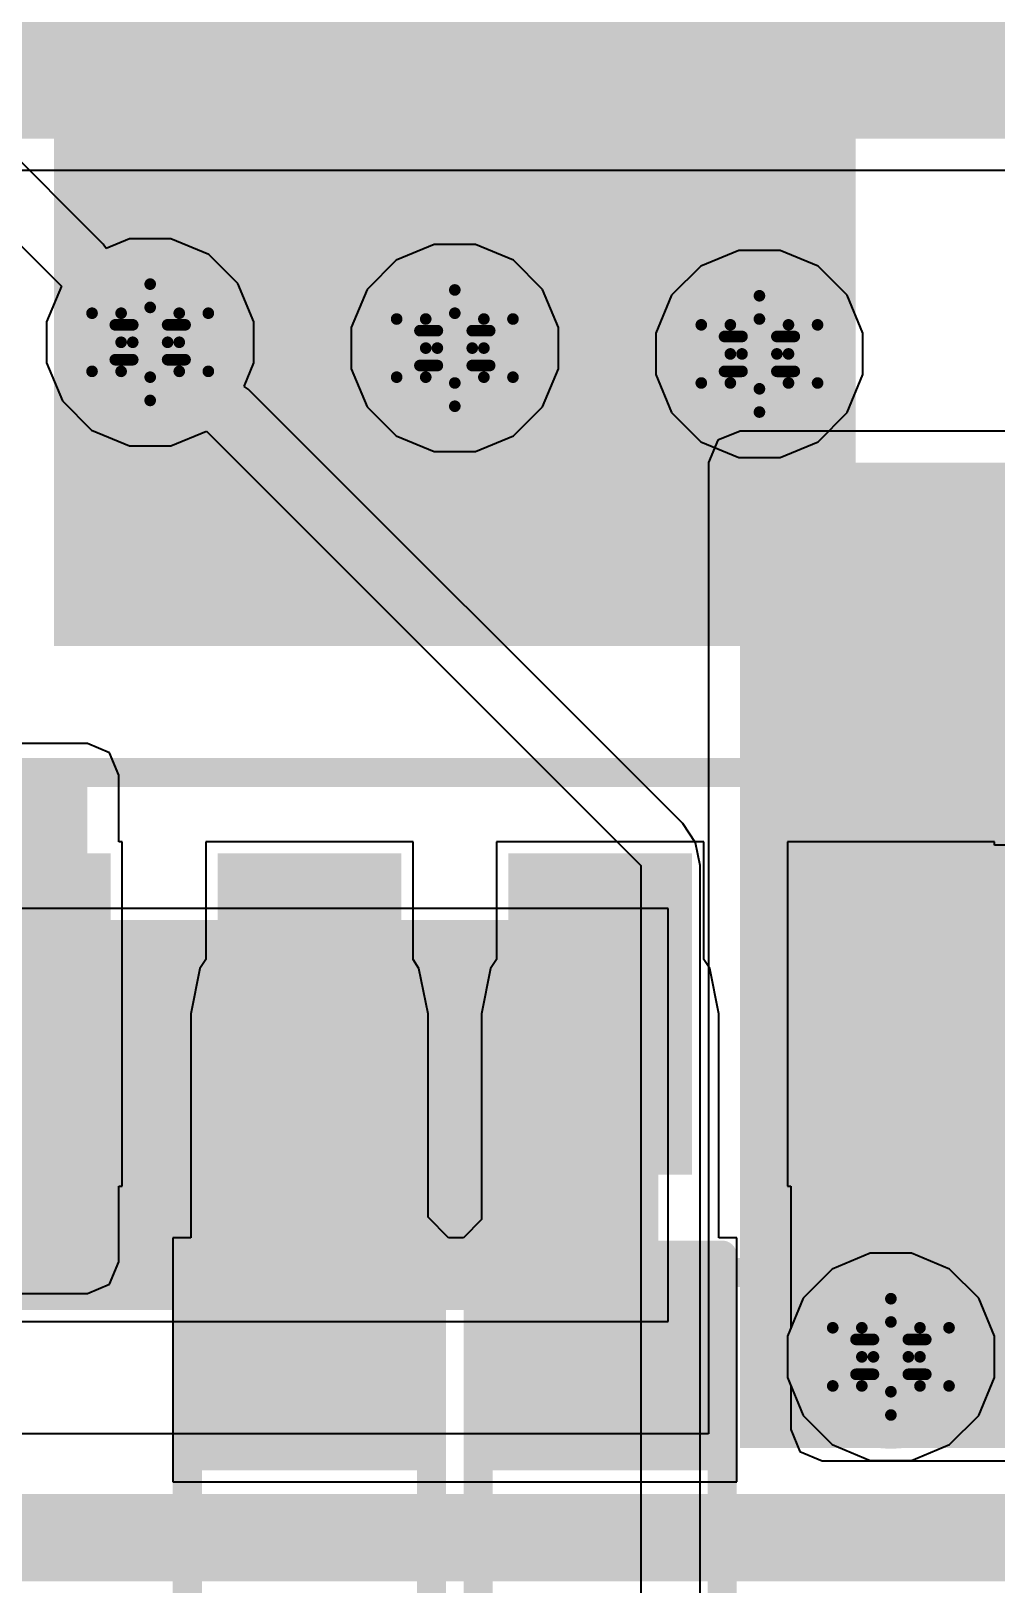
# Model space of a CAD drawing. Header units: inches. Extents: x -2.7 to 10.9, y -2.9 to 7.4.
# Drawn here: x 2.0711 to 2.2371, y 0.9945 to 1.2615 of the extents above; entities that cross this region are included whole.
import ezdxf

# ---------------------------------------------------------------- set-up
doc = ezdxf.new("R2010")
doc.units = ezdxf.units.IN
doc.header["$MEASUREMENT"] = 0
for name, color, linetype in [('Board Outline', 216, 'Continuous'), ('Bottom Layer', 5, 'Continuous'), ('Bottom Overlay', 54, 'Continuous'), ('Bottom Paste', 16, 'Continuous'), ('Bottom Solder', 6, 'Continuous'), ('Drill Drawing', 1, 'Continuous'), ('Layer 2', 16, 'Continuous'), ('Layer 3', 76, 'Continuous'), ('Top Layer', 1, 'Continuous'), ('Top Overlay', 2, 'Continuous'), ('Top Paste', 8, 'Continuous'), ('Top Solder', 216, 'Continuous'), ('Via Holes', 16, 'Continuous')]:
    doc.layers.add(name, color=color, linetype=linetype)
doc.styles.add('Arial', font='', dxfattribs={"height": 0.2})
doc.styles.get('Arial').set_extended_font_data('Arial')

# ---------------------------------------------------------------- blocks, each defined once
blk = doc.blocks.new('ESOP_8_B_137')
at = {"layer": 'Bottom Layer'}
for points in [[(0.09089, 0.08681), (0.13813, 0.08681), (0.13813, 0.06319), (0.09089, 0.06319)], [(-0.04724, 0.06496), (0.04724, 0.06496), (0.04724, -0.06496), (-0.04724, -0.06496)], [(0.09089, 0.03681), (0.13813, 0.03681), (0.13813, 0.01319), (0.09089, 0.01319)], [(0.09089, -0.01319), (0.13813, -0.01319), (0.13813, -0.03681), (0.09089, -0.03681)], [(0.09089, -0.06319), (0.13813, -0.06319), (0.13813, -0.08681), (0.09089, -0.08681)]]:
    blk.add_hatch(color=5, dxfattribs=at).paths.add_polyline_path(points)
at = {"layer": 'Bottom Paste'}
for points in [[(0.09089, 0.08681), (0.13813, 0.08681), (0.13813, 0.06319), (0.09089, 0.06319)], [(-0.04724, 0.06496), (0.04724, 0.06496), (0.04724, -0.06496), (-0.04724, -0.06496)], [(0.09089, 0.03681), (0.13813, 0.03681), (0.13813, 0.01319), (0.09089, 0.01319)], [(0.09089, -0.01319), (0.13813, -0.01319), (0.13813, -0.03681), (0.09089, -0.03681)], [(0.09089, -0.06319), (0.13813, -0.06319), (0.13813, -0.08681), (0.09089, -0.08681)]]:
    blk.add_hatch(color=16, dxfattribs=at).paths.add_polyline_path(points)
at = {"layer": 'Bottom Solder'}
for points in [[(0.08689, 0.09081), (0.14213, 0.09081), (0.14213, 0.05919), (0.08689, 0.05919)], [(-0.05124, 0.06896), (0.05124, 0.06896), (0.05124, -0.06896), (-0.05124, -0.06896)], [(0.08689, 0.04081), (0.14213, 0.04081), (0.14213, 0.00919), (0.08689, 0.00919)], [(0.08689, -0.00919), (0.14213, -0.00919), (0.14213, -0.04081), (0.08689, -0.04081)], [(0.08689, -0.05919), (0.14213, -0.05919), (0.14213, -0.09081), (0.08689, -0.09081)]]:
    blk.add_hatch(color=6, dxfattribs=at).paths.add_polyline_path(points)
at = {"layer": 'Bottom Overlay'}
blk.add_lwpolyline([(0.073, -0.099, 0.005, 0.005, 0), (0.073, 0.099, 0.005, 0.005, 0)], format="xyseb", dxfattribs=at)
blk = doc.blocks.new('R___0603_B_208')
at = {"layer": 'Bottom Layer'}
for points in [[(-0.045, -0.0175), (-0.045, 0.0175), (-0.015, 0.0175), (-0.015, -0.0175)], [(0.015, -0.0175), (0.015, 0.0175), (0.045, 0.0175), (0.045, -0.0175)]]:
    blk.add_hatch(color=5, dxfattribs=at).paths.add_polyline_path(points)
at = {"layer": 'Bottom Paste'}
for points in [[(-0.045, -0.0175), (-0.045, 0.0175), (-0.015, 0.0175), (-0.015, -0.0175)], [(0.015, -0.0175), (0.015, 0.0175), (0.045, 0.0175), (0.045, -0.0175)]]:
    blk.add_hatch(color=16, dxfattribs=at).paths.add_polyline_path(points)
at = {"layer": 'Bottom Solder'}
for points in [[(-0.049, -0.0215), (-0.049, 0.0215), (-0.011, 0.0215), (-0.011, -0.0215)], [(0.011, -0.0215), (0.011, 0.0215), (0.049, 0.0215), (0.049, -0.0215)]]:
    blk.add_hatch(color=6, dxfattribs=at).paths.add_polyline_path(points)
at = {"layer": 'Bottom Overlay'}
for points in [[(-0.048, 0.021, 0.005, 0.005, 0), (-0.048, -0.021, 0.005, 0.005, 0)], [(-0.048, 0.021, 0.005, 0.005, 0), (0.048, 0.021, 0.005, 0.005, 0)], [(0.048, 0.021, 0.005, 0.005, 0), (0.048, -0.021, 0.005, 0.005, 0)], [(-0.048, -0.021, 0.005, 0.005, 0), (0.048, -0.021, 0.005, 0.005, 0)]]:
    blk.add_lwpolyline(points, format="xyseb", dxfattribs=at)
for points in [[(-0.04925, 0.021, 0.0025, 0.0025, 1), (-0.04675, 0.021, 0.0025, 0.0025, 1)], [(-0.04925, 0.021, 0.0025, 0.0025, 1), (-0.04675, 0.021, 0.0025, 0.0025, 1)], [(0.04675, 0.021, 0.0025, 0.0025, 1), (0.04925, 0.021, 0.0025, 0.0025, 1)], [(0.04675, 0.021, 0.0025, 0.0025, 1), (0.04925, 0.021, 0.0025, 0.0025, 1)], [(-0.04925, -0.021, 0.0025, 0.0025, 1), (-0.04675, -0.021, 0.0025, 0.0025, 1)], [(-0.04925, -0.021, 0.0025, 0.0025, 1), (-0.04675, -0.021, 0.0025, 0.0025, 1)], [(0.04675, -0.021, 0.0025, 0.0025, 1), (0.04925, -0.021, 0.0025, 0.0025, 1)], [(0.04675, -0.021, 0.0025, 0.0025, 1), (0.04925, -0.021, 0.0025, 0.0025, 1)]]:
    blk.add_lwpolyline(points, format="xyseb", close=True, dxfattribs=at)
blk = doc.blocks.new('R___0603_B_209')
at = {"layer": 'Bottom Layer'}
for points in [[(-0.045, -0.0175), (-0.045, 0.0175), (-0.015, 0.0175), (-0.015, -0.0175)], [(0.015, -0.0175), (0.015, 0.0175), (0.045, 0.0175), (0.045, -0.0175)]]:
    blk.add_hatch(color=5, dxfattribs=at).paths.add_polyline_path(points)
at = {"layer": 'Bottom Paste'}
for points in [[(-0.045, -0.0175), (-0.045, 0.0175), (-0.015, 0.0175), (-0.015, -0.0175)], [(0.015, -0.0175), (0.015, 0.0175), (0.045, 0.0175), (0.045, -0.0175)]]:
    blk.add_hatch(color=16, dxfattribs=at).paths.add_polyline_path(points)
at = {"layer": 'Bottom Solder'}
for points in [[(-0.049, -0.0215), (-0.049, 0.0215), (-0.011, 0.0215), (-0.011, -0.0215)], [(0.011, -0.0215), (0.011, 0.0215), (0.049, 0.0215), (0.049, -0.0215)]]:
    blk.add_hatch(color=6, dxfattribs=at).paths.add_polyline_path(points)
at = {"layer": 'Bottom Overlay'}
for points in [[(-0.048, 0.021, 0.005, 0.005, 0), (-0.048, -0.021, 0.005, 0.005, 0)], [(-0.048, 0.021, 0.005, 0.005, 0), (0.048, 0.021, 0.005, 0.005, 0)], [(0.048, 0.021, 0.005, 0.005, 0), (0.048, -0.021, 0.005, 0.005, 0)], [(-0.048, -0.021, 0.005, 0.005, 0), (0.048, -0.021, 0.005, 0.005, 0)]]:
    blk.add_lwpolyline(points, format="xyseb", dxfattribs=at)
for points in [[(-0.04925, 0.021, 0.0025, 0.0025, 1), (-0.04675, 0.021, 0.0025, 0.0025, 1)], [(-0.04925, 0.021, 0.0025, 0.0025, 1), (-0.04675, 0.021, 0.0025, 0.0025, 1)], [(0.04675, 0.021, 0.0025, 0.0025, 1), (0.04925, 0.021, 0.0025, 0.0025, 1)], [(0.04675, 0.021, 0.0025, 0.0025, 1), (0.04925, 0.021, 0.0025, 0.0025, 1)], [(-0.04925, -0.021, 0.0025, 0.0025, 1), (-0.04675, -0.021, 0.0025, 0.0025, 1)], [(-0.04925, -0.021, 0.0025, 0.0025, 1), (-0.04675, -0.021, 0.0025, 0.0025, 1)], [(0.04675, -0.021, 0.0025, 0.0025, 1), (0.04925, -0.021, 0.0025, 0.0025, 1)], [(0.04675, -0.021, 0.0025, 0.0025, 1), (0.04925, -0.021, 0.0025, 0.0025, 1)]]:
    blk.add_lwpolyline(points, format="xyseb", close=True, dxfattribs=at)
blk = doc.blocks.new('WAFER_PH2_0_2PWB_248')
at = {"layer": 'Top Layer'}
blk.add_hatch(color=1, dxfattribs=at).paths.add_polyline_path([(0.16142, -0.1811), (0.10236, -0.1811), (0.10236, -0.04331), (0.16142, -0.04331)])
at = {"layer": 'Top Paste'}
blk.add_hatch(color=8, dxfattribs=at).paths.add_polyline_path([(0.16142, -0.1811), (0.10236, -0.1811), (0.10236, -0.04331), (0.16142, -0.04331)])
at = {"layer": 'Top Solder'}
blk.add_hatch(color=216, dxfattribs=at).paths.add_polyline_path([(0.16542, -0.1851), (0.09836, -0.1851), (0.09836, -0.03931), (0.16542, -0.03931)])
at = {"layer": 'Top Overlay'}
blk.add_lwpolyline([(0.159, -0.034, 0.005, 0.005, 0), (0.159, 0.115, 0.005, 0.005, 0)], format="xyseb", dxfattribs=at)
blk.add_lwpolyline([(0.15775, -0.034, 0.0025, 0.0025, 1), (0.16025, -0.034, 0.0025, 0.0025, 1)], format="xyseb", close=True, dxfattribs=at)
at = {"layer": 'Top Overlay', "style": 'Arial'}
blk.add_text('PCB Edge', height=0.047244, rotation=-180, dxfattribs=at).set_placement((0.09269, -0.15221))

msp = doc.modelspace()

# ---------------------------------------------------------------- hatches: boundary and pattern name
at = {"layer": 'Bottom Layer'}
h = msp.add_hatch(color=5, dxfattribs=at)
edge = h.paths.add_edge_path()
edge.add_arc((2.09161, 1.208), 0.01181, 0, 360)
h = msp.add_hatch(color=5, dxfattribs=at)
edge = h.paths.add_edge_path()
edge.add_arc((2.144, 1.207), 0.01181, 0, 360)
h = msp.add_hatch(color=5, dxfattribs=at)
edge = h.paths.add_edge_path()
edge.add_arc((2.19639, 1.206), 0.01181, 0, 360)
for points in [[(1.935, 1.04983), (2.08081, 1.04983), (2.08081, 1.13357), (1.935, 1.13357)], [(2.20719, 1.02104), (2.491, 1.02104), (2.491, 1.11611), (2.20719, 1.11611)], [(2.20719, 1.06887), (2.491, 1.06887), (2.491, 1.11611), (2.20719, 1.11611)]]:
    msp.add_hatch(color=5, dxfattribs=at).paths.add_polyline_path(points)
h = msp.add_hatch(color=5, dxfattribs=at)
edge = h.paths.add_edge_path()
edge.add_arc((2.219, 1.03351), 0.01181, 0, 360)
at = {"layer": 'Bottom Solder'}
h = msp.add_hatch(color=6, dxfattribs=at)
edge = h.paths.add_edge_path()
edge.add_arc((2.09161, 1.208), 0.01581, 0, 360)
h = msp.add_hatch(color=6, dxfattribs=at)
edge = h.paths.add_edge_path()
edge.add_arc((2.144, 1.207), 0.01581, 0, 360)
h = msp.add_hatch(color=6, dxfattribs=at)
edge = h.paths.add_edge_path()
edge.add_arc((2.19639, 1.206), 0.01581, 0, 360)
h = msp.add_hatch(color=6, dxfattribs=at)
edge = h.paths.add_edge_path()
edge.add_arc((2.219, 1.03351), 0.01581, 0, 360)
at = {"layer": 'Layer 2'}
h = msp.add_hatch(color=16, dxfattribs=at)
edge = h.paths.add_edge_path()
edge.add_arc((2.09161, 1.208), 0.01181, 0, 360)
h = msp.add_hatch(color=16, dxfattribs=at)
edge = h.paths.add_edge_path()
edge.add_arc((2.144, 1.207), 0.01181, 0, 360)
h = msp.add_hatch(color=16, dxfattribs=at)
edge = h.paths.add_edge_path()
edge.add_arc((2.19639, 1.206), 0.01181, 0, 360)
h = msp.add_hatch(color=16, dxfattribs=at)
edge = h.paths.add_edge_path()
edge.add_arc((2.219, 1.03351), 0.01181, 0, 360)
at = {"layer": 'Layer 3'}
h = msp.add_hatch(color=76, dxfattribs=at)
edge = h.paths.add_edge_path()
edge.add_arc((2.09161, 1.208), 0.01181, 0, 360)
h = msp.add_hatch(color=76, dxfattribs=at)
edge = h.paths.add_edge_path()
edge.add_arc((2.144, 1.207), 0.01181, 0, 360)
h = msp.add_hatch(color=76, dxfattribs=at)
edge = h.paths.add_edge_path()
edge.add_arc((2.19639, 1.206), 0.01181, 0, 360)
h = msp.add_hatch(color=76, dxfattribs=at)
edge = h.paths.add_edge_path()
edge.add_arc((2.219, 1.03351), 0.01181, 0, 360)
at = {"layer": 'Top Layer'}
for points in [[(2.197, 1.243), (2.243, 1.243), (2.243, 1.4), (2.197, 1.4)], [(1.97, 1.243), (2.243, 1.243), (2.243, 1.29559), (1.97, 1.29559)], [(2.19306, 1.01782), (2.26131, 1.01782), (2.26131, 1.18731), (2.19306, 1.18731)], [(2.19306, 1.126), (2.491, 1.126), (2.491, 1.18731), (2.19306, 1.18731)]]:
    msp.add_hatch(color=1, dxfattribs=at).paths.add_polyline_path(points)
h = msp.add_hatch(color=1, dxfattribs=at)
edge = h.paths.add_edge_path()
edge.add_arc((2.09161, 1.208), 0.01181, 0, 360)
h = msp.add_hatch(color=1, dxfattribs=at)
edge = h.paths.add_edge_path()
edge.add_arc((2.144, 1.207), 0.01181, 0, 360)
h = msp.add_hatch(color=1, dxfattribs=at)
edge = h.paths.add_edge_path()
edge.add_arc((2.19639, 1.206), 0.01181, 0, 360)
h = msp.add_hatch(color=1, dxfattribs=at)
edge = h.paths.add_edge_path()
edge.add_arc((2.219, 1.03351), 0.01181, 0, 360)
at = {"layer": 'Top Solder'}
h = msp.add_hatch(color=216, dxfattribs=at)
edge = h.paths.add_edge_path()
edge.add_arc((2.09161, 1.208), 0.01581, 0, 360)
h = msp.add_hatch(color=216, dxfattribs=at)
edge = h.paths.add_edge_path()
edge.add_arc((2.144, 1.207), 0.01581, 0, 360)
h = msp.add_hatch(color=216, dxfattribs=at)
edge = h.paths.add_edge_path()
edge.add_arc((2.19639, 1.206), 0.01581, 0, 360)
h = msp.add_hatch(color=216, dxfattribs=at)
edge = h.paths.add_edge_path()
edge.add_arc((2.219, 1.03351), 0.01581, 0, 360)
at = {"layer": 'Via Holes'}
h = msp.add_hatch(color=7, dxfattribs=at)
edge = h.paths.add_edge_path()
edge.add_arc((2.09161, 1.208), 0.00591, 0, 360)
h = msp.add_hatch(color=7, dxfattribs=at)
edge = h.paths.add_edge_path()
edge.add_arc((2.144, 1.207), 0.00591, 0, 360)
h = msp.add_hatch(color=7, dxfattribs=at)
edge = h.paths.add_edge_path()
edge.add_arc((2.19639, 1.206), 0.00591, 0, 360)
h = msp.add_hatch(color=7, dxfattribs=at)
edge = h.paths.add_edge_path()
edge.add_arc((2.219, 1.03351), 0.00591, 0, 360)

# ---------------------------------------------------------------- linework, layer by layer
at = {"layer": 'Board Outline'}
msp.add_lwpolyline([(-2.49969, 1.37795, 0.005, 0.005, -0.740599), (2.8433, 0.25075, 0.005, 0.005, 0)], format="xyseb", dxfattribs=at)
at = {"layer": 'Bottom Layer'}
for p, q in [((2.08081, 1.13898), (1.97291, 1.13898)), ((2.08464, 1.1374), (2.08081, 1.13898)), ((2.08622, 1.13357), (2.08464, 1.1374)), ((2.08622, 1.12211), (2.08622, 1.13357)), ((2.08681, 1.12211), (2.08622, 1.12211)), ((2.08681, 1.06287), (2.08681, 1.12211)), ((2.13681, 1.12211), (2.10119, 1.12211)), ((2.10119, 1.12211), (2.10119, 1.10184)), ((2.13681, 1.10184), (2.13681, 1.12211)), ((2.18681, 1.12211), (2.15119, 1.12211)), ((2.15119, 1.12211), (2.15119, 1.10184)), ((2.18681, 1.10184), (2.18681, 1.12211)), ((2.23681, 1.12211), (2.20119, 1.12211)), ((2.20119, 1.12211), (2.20119, 1.06287)), ((2.23681, 1.12153), (2.23681, 1.12211)), ((2.491, 1.12153), (2.23681, 1.12153)), ((2.10119, 1.10184), (2.10016, 1.1003)), ((2.13784, 1.1003), (2.13681, 1.10184)), ((2.15119, 1.10184), (2.15016, 1.1003)), ((2.18784, 1.1003), (2.18681, 1.10184)), ((2.10016, 1.1003), (2.09861, 1.09249)), ((2.13939, 1.09249), (2.13784, 1.1003)), ((2.15016, 1.1003), (2.14861, 1.09249)), ((2.18939, 1.09249), (2.18784, 1.1003)), ((2.09861, 1.09249), (2.09861, 1.054)), ((2.13939, 1.05754), (2.13939, 1.09249)), ((2.14861, 1.09249), (2.14861, 1.05711)), ((2.18939, 1.054), (2.18939, 1.09249)), ((2.08622, 1.04983), (2.08622, 1.06287)), ((2.08622, 1.06287), (2.08681, 1.06287)), ((2.20119, 1.06287), (2.20178, 1.06287)), ((2.20178, 1.06287), (2.20178, 1.03847)), ((2.14293, 1.054), (2.13939, 1.05754)), ((2.14861, 1.05711), (2.1455, 1.054)), ((2.09861, 1.054), (2.0955, 1.054)), ((2.0955, 1.054), (2.0955, 1.012)), ((2.1455, 1.054), (2.14293, 1.054)), ((2.1925, 1.054), (2.18939, 1.054)), ((2.1925, 1.012), (2.1925, 1.054)), ((2.08464, 1.046), (2.08622, 1.04983)), ((1.935, 1.04442), (2.08081, 1.04442)), ((2.08081, 1.04442), (2.08464, 1.046)), ((2.20178, 1.03847), (2.20119, 1.03705)), ((2.20119, 1.03705), (2.20119, 1.02997)), ((2.20119, 1.02997), (2.20178, 1.02855)), ((2.20178, 1.02855), (2.20178, 1.02104)), ((2.20178, 1.02104), (2.20336, 1.01721)), ((2.20336, 1.01721), (2.20719, 1.01563)), ((2.20719, 1.01563), (2.40659, 1.01563)), ((2.0955, 1.012), (2.1405, 1.012)), ((2.1405, 1.012), (2.1455, 1.012)), ((2.1455, 1.012), (2.1475, 1.012)), ((2.1475, 1.012), (2.1925, 1.012))]:
    msp.add_line(p, q, dxfattribs=at)
for points in [[(2.119, 1.033, 0.02, 0.02, 0), (2.119, 1.09249, 0.02, 0.02, 0)], [(2.169, 1.033, 0.02, 0.02, 0), (2.169, 1.09249, 0.02, 0.02, 0)]]:
    msp.add_lwpolyline(points, format="xyseb", dxfattribs=at)
for points in [[(2.114, 1.09249, 0.01, 0.01, 1), (2.124, 1.09249, 0.01, 0.01, 1)], [(2.164, 1.09249, 0.01, 0.01, 1), (2.174, 1.09249, 0.01, 0.01, 1)], [(2.114, 1.033, 0.01, 0.01, 1), (2.124, 1.033, 0.01, 0.01, 1)], [(2.164, 1.033, 0.01, 0.01, 1), (2.174, 1.033, 0.01, 0.01, 1)]]:
    msp.add_lwpolyline(points, format="xyseb", close=True, dxfattribs=at)
at = {"layer": 'Drill Drawing'}
for points in [[(2.08661, 1.213, 0.002, 0.002, 0), (2.09161, 1.218, 0.002, 0.002, 0)], [(2.09161, 1.218, 0.002, 0.002, 0), (2.09661, 1.213, 0.002, 0.002, 0)], [(2.139, 1.212, 0.002, 0.002, 0), (2.144, 1.217, 0.002, 0.002, 0)], [(2.144, 1.217, 0.002, 0.002, 0), (2.149, 1.212, 0.002, 0.002, 0)], [(2.19139, 1.211, 0.002, 0.002, 0), (2.19639, 1.216, 0.002, 0.002, 0)], [(2.19639, 1.216, 0.002, 0.002, 0), (2.20139, 1.211, 0.002, 0.002, 0)], [(2.08161, 1.213, 0.002, 0.002, 0), (2.08661, 1.208, 0.002, 0.002, 0)], [(2.08161, 1.213, 0.002, 0.002, 0), (2.08661, 1.213, 0.002, 0.002, 0)], [(2.08861, 1.211, 0.002, 0.002, 0), (2.09161, 1.214, 0.002, 0.002, 0)], [(2.09161, 1.214, 0.002, 0.002, 0), (2.09461, 1.211, 0.002, 0.002, 0)], [(2.09661, 1.213, 0.002, 0.002, 0), (2.10161, 1.213, 0.002, 0.002, 0)], [(2.09661, 1.208, 0.002, 0.002, 0), (2.10161, 1.213, 0.002, 0.002, 0)], [(2.134, 1.212, 0.002, 0.002, 0), (2.139, 1.207, 0.002, 0.002, 0)], [(2.134, 1.212, 0.002, 0.002, 0), (2.139, 1.212, 0.002, 0.002, 0)], [(2.141, 1.21, 0.002, 0.002, 0), (2.144, 1.213, 0.002, 0.002, 0)], [(2.144, 1.213, 0.002, 0.002, 0), (2.147, 1.21, 0.002, 0.002, 0)], [(2.149, 1.212, 0.002, 0.002, 0), (2.154, 1.212, 0.002, 0.002, 0)], [(2.149, 1.207, 0.002, 0.002, 0), (2.154, 1.212, 0.002, 0.002, 0)], [(2.19339, 1.209, 0.002, 0.002, 0), (2.19639, 1.212, 0.002, 0.002, 0)], [(2.19639, 1.212, 0.002, 0.002, 0), (2.19939, 1.209, 0.002, 0.002, 0)], [(2.08561, 1.211, 0.002, 0.002, 0), (2.08861, 1.208, 0.002, 0.002, 0)], [(2.08561, 1.211, 0.002, 0.002, 0), (2.08861, 1.211, 0.002, 0.002, 0)], [(2.09461, 1.211, 0.002, 0.002, 0), (2.09761, 1.211, 0.002, 0.002, 0)], [(2.09461, 1.208, 0.002, 0.002, 0), (2.09761, 1.211, 0.002, 0.002, 0)], [(2.138, 1.21, 0.002, 0.002, 0), (2.141, 1.207, 0.002, 0.002, 0)], [(2.138, 1.21, 0.002, 0.002, 0), (2.141, 1.21, 0.002, 0.002, 0)], [(2.147, 1.21, 0.002, 0.002, 0), (2.15, 1.21, 0.002, 0.002, 0)], [(2.147, 1.207, 0.002, 0.002, 0), (2.15, 1.21, 0.002, 0.002, 0)], [(2.18639, 1.211, 0.002, 0.002, 0), (2.19139, 1.206, 0.002, 0.002, 0)], [(2.18639, 1.211, 0.002, 0.002, 0), (2.19139, 1.211, 0.002, 0.002, 0)], [(2.19039, 1.209, 0.002, 0.002, 0), (2.19339, 1.206, 0.002, 0.002, 0)], [(2.19039, 1.209, 0.002, 0.002, 0), (2.19339, 1.209, 0.002, 0.002, 0)], [(2.19939, 1.209, 0.002, 0.002, 0), (2.20239, 1.209, 0.002, 0.002, 0)], [(2.19939, 1.206, 0.002, 0.002, 0), (2.20239, 1.209, 0.002, 0.002, 0)], [(2.20139, 1.211, 0.002, 0.002, 0), (2.20639, 1.211, 0.002, 0.002, 0)], [(2.20139, 1.206, 0.002, 0.002, 0), (2.20639, 1.211, 0.002, 0.002, 0)], [(2.08161, 1.203, 0.002, 0.002, 0), (2.08661, 1.208, 0.002, 0.002, 0)], [(2.08561, 1.205, 0.002, 0.002, 0), (2.08861, 1.208, 0.002, 0.002, 0)], [(2.09461, 1.208, 0.002, 0.002, 0), (2.09761, 1.205, 0.002, 0.002, 0)], [(2.09661, 1.208, 0.002, 0.002, 0), (2.10161, 1.203, 0.002, 0.002, 0)], [(2.134, 1.202, 0.002, 0.002, 0), (2.139, 1.207, 0.002, 0.002, 0)], [(2.138, 1.204, 0.002, 0.002, 0), (2.141, 1.207, 0.002, 0.002, 0)], [(2.147, 1.207, 0.002, 0.002, 0), (2.15, 1.204, 0.002, 0.002, 0)], [(2.149, 1.207, 0.002, 0.002, 0), (2.154, 1.202, 0.002, 0.002, 0)], [(2.08561, 1.205, 0.002, 0.002, 0), (2.08861, 1.205, 0.002, 0.002, 0)], [(2.08861, 1.205, 0.002, 0.002, 0), (2.09161, 1.202, 0.002, 0.002, 0)], [(2.09161, 1.202, 0.002, 0.002, 0), (2.09461, 1.205, 0.002, 0.002, 0)], [(2.09461, 1.205, 0.002, 0.002, 0), (2.09761, 1.205, 0.002, 0.002, 0)], [(2.138, 1.204, 0.002, 0.002, 0), (2.141, 1.204, 0.002, 0.002, 0)], [(2.141, 1.204, 0.002, 0.002, 0), (2.144, 1.201, 0.002, 0.002, 0)], [(2.144, 1.201, 0.002, 0.002, 0), (2.147, 1.204, 0.002, 0.002, 0)], [(2.147, 1.204, 0.002, 0.002, 0), (2.15, 1.204, 0.002, 0.002, 0)], [(2.18639, 1.201, 0.002, 0.002, 0), (2.19139, 1.206, 0.002, 0.002, 0)], [(2.19039, 1.203, 0.002, 0.002, 0), (2.19339, 1.206, 0.002, 0.002, 0)], [(2.19939, 1.206, 0.002, 0.002, 0), (2.20239, 1.203, 0.002, 0.002, 0)], [(2.20139, 1.206, 0.002, 0.002, 0), (2.20639, 1.201, 0.002, 0.002, 0)], [(2.08161, 1.203, 0.002, 0.002, 0), (2.08661, 1.203, 0.002, 0.002, 0)], [(2.08661, 1.203, 0.002, 0.002, 0), (2.09161, 1.198, 0.002, 0.002, 0)], [(2.09161, 1.198, 0.002, 0.002, 0), (2.09661, 1.203, 0.002, 0.002, 0)], [(2.09661, 1.203, 0.002, 0.002, 0), (2.10161, 1.203, 0.002, 0.002, 0)], [(2.134, 1.202, 0.002, 0.002, 0), (2.139, 1.202, 0.002, 0.002, 0)], [(2.139, 1.202, 0.002, 0.002, 0), (2.144, 1.197, 0.002, 0.002, 0)], [(2.144, 1.197, 0.002, 0.002, 0), (2.149, 1.202, 0.002, 0.002, 0)], [(2.149, 1.202, 0.002, 0.002, 0), (2.154, 1.202, 0.002, 0.002, 0)], [(2.18639, 1.201, 0.002, 0.002, 0), (2.19139, 1.201, 0.002, 0.002, 0)], [(2.19039, 1.203, 0.002, 0.002, 0), (2.19339, 1.203, 0.002, 0.002, 0)], [(2.19139, 1.201, 0.002, 0.002, 0), (2.19639, 1.196, 0.002, 0.002, 0)], [(2.19339, 1.203, 0.002, 0.002, 0), (2.19639, 1.2, 0.002, 0.002, 0)], [(2.19639, 1.2, 0.002, 0.002, 0), (2.19939, 1.203, 0.002, 0.002, 0)], [(2.19639, 1.196, 0.002, 0.002, 0), (2.20139, 1.201, 0.002, 0.002, 0)], [(2.19939, 1.203, 0.002, 0.002, 0), (2.20239, 1.203, 0.002, 0.002, 0)], [(2.20139, 1.201, 0.002, 0.002, 0), (2.20639, 1.201, 0.002, 0.002, 0)], [(2.214, 1.03851, 0.002, 0.002, 0), (2.219, 1.04351, 0.002, 0.002, 0)], [(2.219, 1.04351, 0.002, 0.002, 0), (2.224, 1.03851, 0.002, 0.002, 0)], [(2.209, 1.03851, 0.002, 0.002, 0), (2.214, 1.03351, 0.002, 0.002, 0)], [(2.209, 1.03851, 0.002, 0.002, 0), (2.214, 1.03851, 0.002, 0.002, 0)], [(2.216, 1.03651, 0.002, 0.002, 0), (2.219, 1.03951, 0.002, 0.002, 0)], [(2.219, 1.03951, 0.002, 0.002, 0), (2.222, 1.03651, 0.002, 0.002, 0)], [(2.224, 1.03851, 0.002, 0.002, 0), (2.229, 1.03851, 0.002, 0.002, 0)], [(2.224, 1.03351, 0.002, 0.002, 0), (2.229, 1.03851, 0.002, 0.002, 0)], [(2.213, 1.03651, 0.002, 0.002, 0), (2.216, 1.03351, 0.002, 0.002, 0)], [(2.213, 1.03651, 0.002, 0.002, 0), (2.216, 1.03651, 0.002, 0.002, 0)], [(2.222, 1.03651, 0.002, 0.002, 0), (2.225, 1.03651, 0.002, 0.002, 0)], [(2.222, 1.03351, 0.002, 0.002, 0), (2.225, 1.03651, 0.002, 0.002, 0)], [(2.209, 1.02851, 0.002, 0.002, 0), (2.214, 1.03351, 0.002, 0.002, 0)], [(2.213, 1.03051, 0.002, 0.002, 0), (2.216, 1.03351, 0.002, 0.002, 0)], [(2.222, 1.03351, 0.002, 0.002, 0), (2.225, 1.03051, 0.002, 0.002, 0)], [(2.224, 1.03351, 0.002, 0.002, 0), (2.229, 1.02851, 0.002, 0.002, 0)], [(2.213, 1.03051, 0.002, 0.002, 0), (2.216, 1.03051, 0.002, 0.002, 0)], [(2.216, 1.03051, 0.002, 0.002, 0), (2.219, 1.02751, 0.002, 0.002, 0)], [(2.219, 1.02751, 0.002, 0.002, 0), (2.222, 1.03051, 0.002, 0.002, 0)], [(2.222, 1.03051, 0.002, 0.002, 0), (2.225, 1.03051, 0.002, 0.002, 0)], [(2.209, 1.02851, 0.002, 0.002, 0), (2.214, 1.02851, 0.002, 0.002, 0)], [(2.214, 1.02851, 0.002, 0.002, 0), (2.219, 1.02351, 0.002, 0.002, 0)], [(2.219, 1.02351, 0.002, 0.002, 0), (2.224, 1.02851, 0.002, 0.002, 0)], [(2.224, 1.02851, 0.002, 0.002, 0), (2.229, 1.02851, 0.002, 0.002, 0)]]:
    msp.add_lwpolyline(points, format="xyseb", dxfattribs=at)
for points in [[(2.09111, 1.218, 0.001, 0.001, 1), (2.09211, 1.218, 0.001, 0.001, 1)], [(2.09111, 1.218, 0.001, 0.001, 1), (2.09211, 1.218, 0.001, 0.001, 1)], [(2.1435, 1.217, 0.001, 0.001, 1), (2.1445, 1.217, 0.001, 0.001, 1)], [(2.1435, 1.217, 0.001, 0.001, 1), (2.1445, 1.217, 0.001, 0.001, 1)], [(2.19589, 1.216, 0.001, 0.001, 1), (2.19689, 1.216, 0.001, 0.001, 1)], [(2.19589, 1.216, 0.001, 0.001, 1), (2.19689, 1.216, 0.001, 0.001, 1)], [(2.08111, 1.213, 0.001, 0.001, 1), (2.08211, 1.213, 0.001, 0.001, 1)], [(2.08111, 1.213, 0.001, 0.001, 1), (2.08211, 1.213, 0.001, 0.001, 1)], [(2.08611, 1.213, 0.001, 0.001, 1), (2.08711, 1.213, 0.001, 0.001, 1)], [(2.08611, 1.213, 0.001, 0.001, 1), (2.08711, 1.213, 0.001, 0.001, 1)], [(2.09111, 1.214, 0.001, 0.001, 1), (2.09211, 1.214, 0.001, 0.001, 1)], [(2.09111, 1.214, 0.001, 0.001, 1), (2.09211, 1.214, 0.001, 0.001, 1)], [(2.09611, 1.213, 0.001, 0.001, 1), (2.09711, 1.213, 0.001, 0.001, 1)], [(2.09611, 1.213, 0.001, 0.001, 1), (2.09711, 1.213, 0.001, 0.001, 1)], [(2.10111, 1.213, 0.001, 0.001, 1), (2.10211, 1.213, 0.001, 0.001, 1)], [(2.10111, 1.213, 0.001, 0.001, 1), (2.10211, 1.213, 0.001, 0.001, 1)], [(2.1335, 1.212, 0.001, 0.001, 1), (2.1345, 1.212, 0.001, 0.001, 1)], [(2.1335, 1.212, 0.001, 0.001, 1), (2.1345, 1.212, 0.001, 0.001, 1)], [(2.1385, 1.212, 0.001, 0.001, 1), (2.1395, 1.212, 0.001, 0.001, 1)], [(2.1385, 1.212, 0.001, 0.001, 1), (2.1395, 1.212, 0.001, 0.001, 1)], [(2.1435, 1.213, 0.001, 0.001, 1), (2.1445, 1.213, 0.001, 0.001, 1)], [(2.1435, 1.213, 0.001, 0.001, 1), (2.1445, 1.213, 0.001, 0.001, 1)], [(2.1485, 1.212, 0.001, 0.001, 1), (2.1495, 1.212, 0.001, 0.001, 1)], [(2.1485, 1.212, 0.001, 0.001, 1), (2.1495, 1.212, 0.001, 0.001, 1)], [(2.1535, 1.212, 0.001, 0.001, 1), (2.1545, 1.212, 0.001, 0.001, 1)], [(2.1535, 1.212, 0.001, 0.001, 1), (2.1545, 1.212, 0.001, 0.001, 1)], [(2.19589, 1.212, 0.001, 0.001, 1), (2.19689, 1.212, 0.001, 0.001, 1)], [(2.19589, 1.212, 0.001, 0.001, 1), (2.19689, 1.212, 0.001, 0.001, 1)], [(2.08511, 1.211, 0.001, 0.001, 1), (2.08611, 1.211, 0.001, 0.001, 1)], [(2.08511, 1.211, 0.001, 0.001, 1), (2.08611, 1.211, 0.001, 0.001, 1)], [(2.08811, 1.211, 0.001, 0.001, 1), (2.08911, 1.211, 0.001, 0.001, 1)], [(2.08811, 1.211, 0.001, 0.001, 1), (2.08911, 1.211, 0.001, 0.001, 1)], [(2.09411, 1.211, 0.001, 0.001, 1), (2.09511, 1.211, 0.001, 0.001, 1)], [(2.09411, 1.211, 0.001, 0.001, 1), (2.09511, 1.211, 0.001, 0.001, 1)], [(2.09711, 1.211, 0.001, 0.001, 1), (2.09811, 1.211, 0.001, 0.001, 1)], [(2.09711, 1.211, 0.001, 0.001, 1), (2.09811, 1.211, 0.001, 0.001, 1)], [(2.1375, 1.21, 0.001, 0.001, 1), (2.1385, 1.21, 0.001, 0.001, 1)], [(2.1375, 1.21, 0.001, 0.001, 1), (2.1385, 1.21, 0.001, 0.001, 1)], [(2.1405, 1.21, 0.001, 0.001, 1), (2.1415, 1.21, 0.001, 0.001, 1)], [(2.1405, 1.21, 0.001, 0.001, 1), (2.1415, 1.21, 0.001, 0.001, 1)], [(2.1465, 1.21, 0.001, 0.001, 1), (2.1475, 1.21, 0.001, 0.001, 1)], [(2.1465, 1.21, 0.001, 0.001, 1), (2.1475, 1.21, 0.001, 0.001, 1)], [(2.1495, 1.21, 0.001, 0.001, 1), (2.1505, 1.21, 0.001, 0.001, 1)], [(2.1495, 1.21, 0.001, 0.001, 1), (2.1505, 1.21, 0.001, 0.001, 1)], [(2.18589, 1.211, 0.001, 0.001, 1), (2.18689, 1.211, 0.001, 0.001, 1)], [(2.18589, 1.211, 0.001, 0.001, 1), (2.18689, 1.211, 0.001, 0.001, 1)], [(2.18989, 1.209, 0.001, 0.001, 1), (2.19089, 1.209, 0.001, 0.001, 1)], [(2.18989, 1.209, 0.001, 0.001, 1), (2.19089, 1.209, 0.001, 0.001, 1)], [(2.19089, 1.211, 0.001, 0.001, 1), (2.19189, 1.211, 0.001, 0.001, 1)], [(2.19089, 1.211, 0.001, 0.001, 1), (2.19189, 1.211, 0.001, 0.001, 1)], [(2.19289, 1.209, 0.001, 0.001, 1), (2.19389, 1.209, 0.001, 0.001, 1)], [(2.19289, 1.209, 0.001, 0.001, 1), (2.19389, 1.209, 0.001, 0.001, 1)], [(2.19889, 1.209, 0.001, 0.001, 1), (2.19989, 1.209, 0.001, 0.001, 1)], [(2.19889, 1.209, 0.001, 0.001, 1), (2.19989, 1.209, 0.001, 0.001, 1)], [(2.20089, 1.211, 0.001, 0.001, 1), (2.20189, 1.211, 0.001, 0.001, 1)], [(2.20089, 1.211, 0.001, 0.001, 1), (2.20189, 1.211, 0.001, 0.001, 1)], [(2.20189, 1.209, 0.001, 0.001, 1), (2.20289, 1.209, 0.001, 0.001, 1)], [(2.20189, 1.209, 0.001, 0.001, 1), (2.20289, 1.209, 0.001, 0.001, 1)], [(2.20589, 1.211, 0.001, 0.001, 1), (2.20689, 1.211, 0.001, 0.001, 1)], [(2.20589, 1.211, 0.001, 0.001, 1), (2.20689, 1.211, 0.001, 0.001, 1)], [(2.08611, 1.208, 0.001, 0.001, 1), (2.08711, 1.208, 0.001, 0.001, 1)], [(2.08611, 1.208, 0.001, 0.001, 1), (2.08711, 1.208, 0.001, 0.001, 1)], [(2.08811, 1.208, 0.001, 0.001, 1), (2.08911, 1.208, 0.001, 0.001, 1)], [(2.08811, 1.208, 0.001, 0.001, 1), (2.08911, 1.208, 0.001, 0.001, 1)], [(2.09411, 1.208, 0.001, 0.001, 1), (2.09511, 1.208, 0.001, 0.001, 1)], [(2.09411, 1.208, 0.001, 0.001, 1), (2.09511, 1.208, 0.001, 0.001, 1)], [(2.09611, 1.208, 0.001, 0.001, 1), (2.09711, 1.208, 0.001, 0.001, 1)], [(2.09611, 1.208, 0.001, 0.001, 1), (2.09711, 1.208, 0.001, 0.001, 1)], [(2.1385, 1.207, 0.001, 0.001, 1), (2.1395, 1.207, 0.001, 0.001, 1)], [(2.1385, 1.207, 0.001, 0.001, 1), (2.1395, 1.207, 0.001, 0.001, 1)], [(2.1405, 1.207, 0.001, 0.001, 1), (2.1415, 1.207, 0.001, 0.001, 1)], [(2.1405, 1.207, 0.001, 0.001, 1), (2.1415, 1.207, 0.001, 0.001, 1)], [(2.1465, 1.207, 0.001, 0.001, 1), (2.1475, 1.207, 0.001, 0.001, 1)], [(2.1465, 1.207, 0.001, 0.001, 1), (2.1475, 1.207, 0.001, 0.001, 1)], [(2.1485, 1.207, 0.001, 0.001, 1), (2.1495, 1.207, 0.001, 0.001, 1)], [(2.1485, 1.207, 0.001, 0.001, 1), (2.1495, 1.207, 0.001, 0.001, 1)], [(2.08511, 1.205, 0.001, 0.001, 1), (2.08611, 1.205, 0.001, 0.001, 1)], [(2.08511, 1.205, 0.001, 0.001, 1), (2.08611, 1.205, 0.001, 0.001, 1)], [(2.08811, 1.205, 0.001, 0.001, 1), (2.08911, 1.205, 0.001, 0.001, 1)], [(2.08811, 1.205, 0.001, 0.001, 1), (2.08911, 1.205, 0.001, 0.001, 1)], [(2.09411, 1.205, 0.001, 0.001, 1), (2.09511, 1.205, 0.001, 0.001, 1)], [(2.09411, 1.205, 0.001, 0.001, 1), (2.09511, 1.205, 0.001, 0.001, 1)], [(2.09711, 1.205, 0.001, 0.001, 1), (2.09811, 1.205, 0.001, 0.001, 1)], [(2.09711, 1.205, 0.001, 0.001, 1), (2.09811, 1.205, 0.001, 0.001, 1)], [(2.1375, 1.204, 0.001, 0.001, 1), (2.1385, 1.204, 0.001, 0.001, 1)], [(2.1375, 1.204, 0.001, 0.001, 1), (2.1385, 1.204, 0.001, 0.001, 1)], [(2.1405, 1.204, 0.001, 0.001, 1), (2.1415, 1.204, 0.001, 0.001, 1)], [(2.1405, 1.204, 0.001, 0.001, 1), (2.1415, 1.204, 0.001, 0.001, 1)], [(2.1465, 1.204, 0.001, 0.001, 1), (2.1475, 1.204, 0.001, 0.001, 1)], [(2.1465, 1.204, 0.001, 0.001, 1), (2.1475, 1.204, 0.001, 0.001, 1)], [(2.1495, 1.204, 0.001, 0.001, 1), (2.1505, 1.204, 0.001, 0.001, 1)], [(2.1495, 1.204, 0.001, 0.001, 1), (2.1505, 1.204, 0.001, 0.001, 1)], [(2.19089, 1.206, 0.001, 0.001, 1), (2.19189, 1.206, 0.001, 0.001, 1)], [(2.19089, 1.206, 0.001, 0.001, 1), (2.19189, 1.206, 0.001, 0.001, 1)], [(2.19289, 1.206, 0.001, 0.001, 1), (2.19389, 1.206, 0.001, 0.001, 1)], [(2.19289, 1.206, 0.001, 0.001, 1), (2.19389, 1.206, 0.001, 0.001, 1)], [(2.19889, 1.206, 0.001, 0.001, 1), (2.19989, 1.206, 0.001, 0.001, 1)], [(2.19889, 1.206, 0.001, 0.001, 1), (2.19989, 1.206, 0.001, 0.001, 1)], [(2.20089, 1.206, 0.001, 0.001, 1), (2.20189, 1.206, 0.001, 0.001, 1)], [(2.20089, 1.206, 0.001, 0.001, 1), (2.20189, 1.206, 0.001, 0.001, 1)], [(2.08111, 1.203, 0.001, 0.001, 1), (2.08211, 1.203, 0.001, 0.001, 1)], [(2.08111, 1.203, 0.001, 0.001, 1), (2.08211, 1.203, 0.001, 0.001, 1)], [(2.08611, 1.203, 0.001, 0.001, 1), (2.08711, 1.203, 0.001, 0.001, 1)], [(2.08611, 1.203, 0.001, 0.001, 1), (2.08711, 1.203, 0.001, 0.001, 1)], [(2.09111, 1.202, 0.001, 0.001, 1), (2.09211, 1.202, 0.001, 0.001, 1)], [(2.09111, 1.202, 0.001, 0.001, 1), (2.09211, 1.202, 0.001, 0.001, 1)], [(2.09611, 1.203, 0.001, 0.001, 1), (2.09711, 1.203, 0.001, 0.001, 1)], [(2.09611, 1.203, 0.001, 0.001, 1), (2.09711, 1.203, 0.001, 0.001, 1)], [(2.10111, 1.203, 0.001, 0.001, 1), (2.10211, 1.203, 0.001, 0.001, 1)], [(2.10111, 1.203, 0.001, 0.001, 1), (2.10211, 1.203, 0.001, 0.001, 1)], [(2.1335, 1.202, 0.001, 0.001, 1), (2.1345, 1.202, 0.001, 0.001, 1)], [(2.1335, 1.202, 0.001, 0.001, 1), (2.1345, 1.202, 0.001, 0.001, 1)], [(2.1385, 1.202, 0.001, 0.001, 1), (2.1395, 1.202, 0.001, 0.001, 1)], [(2.1385, 1.202, 0.001, 0.001, 1), (2.1395, 1.202, 0.001, 0.001, 1)], [(2.1435, 1.201, 0.001, 0.001, 1), (2.1445, 1.201, 0.001, 0.001, 1)], [(2.1435, 1.201, 0.001, 0.001, 1), (2.1445, 1.201, 0.001, 0.001, 1)], [(2.1485, 1.202, 0.001, 0.001, 1), (2.1495, 1.202, 0.001, 0.001, 1)], [(2.1485, 1.202, 0.001, 0.001, 1), (2.1495, 1.202, 0.001, 0.001, 1)], [(2.1535, 1.202, 0.001, 0.001, 1), (2.1545, 1.202, 0.001, 0.001, 1)], [(2.1535, 1.202, 0.001, 0.001, 1), (2.1545, 1.202, 0.001, 0.001, 1)], [(2.18589, 1.201, 0.001, 0.001, 1), (2.18689, 1.201, 0.001, 0.001, 1)], [(2.18589, 1.201, 0.001, 0.001, 1), (2.18689, 1.201, 0.001, 0.001, 1)], [(2.18989, 1.203, 0.001, 0.001, 1), (2.19089, 1.203, 0.001, 0.001, 1)], [(2.18989, 1.203, 0.001, 0.001, 1), (2.19089, 1.203, 0.001, 0.001, 1)], [(2.19089, 1.201, 0.001, 0.001, 1), (2.19189, 1.201, 0.001, 0.001, 1)], [(2.19089, 1.201, 0.001, 0.001, 1), (2.19189, 1.201, 0.001, 0.001, 1)], [(2.19289, 1.203, 0.001, 0.001, 1), (2.19389, 1.203, 0.001, 0.001, 1)], [(2.19289, 1.203, 0.001, 0.001, 1), (2.19389, 1.203, 0.001, 0.001, 1)], [(2.19889, 1.203, 0.001, 0.001, 1), (2.19989, 1.203, 0.001, 0.001, 1)], [(2.19889, 1.203, 0.001, 0.001, 1), (2.19989, 1.203, 0.001, 0.001, 1)], [(2.20089, 1.201, 0.001, 0.001, 1), (2.20189, 1.201, 0.001, 0.001, 1)], [(2.20089, 1.201, 0.001, 0.001, 1), (2.20189, 1.201, 0.001, 0.001, 1)], [(2.20189, 1.203, 0.001, 0.001, 1), (2.20289, 1.203, 0.001, 0.001, 1)], [(2.20189, 1.203, 0.001, 0.001, 1), (2.20289, 1.203, 0.001, 0.001, 1)], [(2.20589, 1.201, 0.001, 0.001, 1), (2.20689, 1.201, 0.001, 0.001, 1)], [(2.20589, 1.201, 0.001, 0.001, 1), (2.20689, 1.201, 0.001, 0.001, 1)], [(2.19589, 1.2, 0.001, 0.001, 1), (2.19689, 1.2, 0.001, 0.001, 1)], [(2.19589, 1.2, 0.001, 0.001, 1), (2.19689, 1.2, 0.001, 0.001, 1)], [(2.09111, 1.198, 0.001, 0.001, 1), (2.09211, 1.198, 0.001, 0.001, 1)], [(2.09111, 1.198, 0.001, 0.001, 1), (2.09211, 1.198, 0.001, 0.001, 1)], [(2.1435, 1.197, 0.001, 0.001, 1), (2.1445, 1.197, 0.001, 0.001, 1)], [(2.1435, 1.197, 0.001, 0.001, 1), (2.1445, 1.197, 0.001, 0.001, 1)], [(2.19589, 1.196, 0.001, 0.001, 1), (2.19689, 1.196, 0.001, 0.001, 1)], [(2.19589, 1.196, 0.001, 0.001, 1), (2.19689, 1.196, 0.001, 0.001, 1)], [(2.2185, 1.04351, 0.001, 0.001, 1), (2.2195, 1.04351, 0.001, 0.001, 1)], [(2.2185, 1.04351, 0.001, 0.001, 1), (2.2195, 1.04351, 0.001, 0.001, 1)], [(2.2085, 1.03851, 0.001, 0.001, 1), (2.2095, 1.03851, 0.001, 0.001, 1)], [(2.2085, 1.03851, 0.001, 0.001, 1), (2.2095, 1.03851, 0.001, 0.001, 1)], [(2.2135, 1.03851, 0.001, 0.001, 1), (2.2145, 1.03851, 0.001, 0.001, 1)], [(2.2135, 1.03851, 0.001, 0.001, 1), (2.2145, 1.03851, 0.001, 0.001, 1)], [(2.2185, 1.03951, 0.001, 0.001, 1), (2.2195, 1.03951, 0.001, 0.001, 1)], [(2.2185, 1.03951, 0.001, 0.001, 1), (2.2195, 1.03951, 0.001, 0.001, 1)], [(2.2235, 1.03851, 0.001, 0.001, 1), (2.2245, 1.03851, 0.001, 0.001, 1)], [(2.2235, 1.03851, 0.001, 0.001, 1), (2.2245, 1.03851, 0.001, 0.001, 1)], [(2.2285, 1.03851, 0.001, 0.001, 1), (2.2295, 1.03851, 0.001, 0.001, 1)], [(2.2285, 1.03851, 0.001, 0.001, 1), (2.2295, 1.03851, 0.001, 0.001, 1)], [(2.2125, 1.03651, 0.001, 0.001, 1), (2.2135, 1.03651, 0.001, 0.001, 1)], [(2.2125, 1.03651, 0.001, 0.001, 1), (2.2135, 1.03651, 0.001, 0.001, 1)], [(2.2155, 1.03651, 0.001, 0.001, 1), (2.2165, 1.03651, 0.001, 0.001, 1)], [(2.2155, 1.03651, 0.001, 0.001, 1), (2.2165, 1.03651, 0.001, 0.001, 1)], [(2.2215, 1.03651, 0.001, 0.001, 1), (2.2225, 1.03651, 0.001, 0.001, 1)], [(2.2215, 1.03651, 0.001, 0.001, 1), (2.2225, 1.03651, 0.001, 0.001, 1)], [(2.2245, 1.03651, 0.001, 0.001, 1), (2.2255, 1.03651, 0.001, 0.001, 1)], [(2.2245, 1.03651, 0.001, 0.001, 1), (2.2255, 1.03651, 0.001, 0.001, 1)], [(2.2135, 1.03351, 0.001, 0.001, 1), (2.2145, 1.03351, 0.001, 0.001, 1)], [(2.2135, 1.03351, 0.001, 0.001, 1), (2.2145, 1.03351, 0.001, 0.001, 1)], [(2.2155, 1.03351, 0.001, 0.001, 1), (2.2165, 1.03351, 0.001, 0.001, 1)], [(2.2155, 1.03351, 0.001, 0.001, 1), (2.2165, 1.03351, 0.001, 0.001, 1)], [(2.2215, 1.03351, 0.001, 0.001, 1), (2.2225, 1.03351, 0.001, 0.001, 1)], [(2.2215, 1.03351, 0.001, 0.001, 1), (2.2225, 1.03351, 0.001, 0.001, 1)], [(2.2235, 1.03351, 0.001, 0.001, 1), (2.2245, 1.03351, 0.001, 0.001, 1)], [(2.2235, 1.03351, 0.001, 0.001, 1), (2.2245, 1.03351, 0.001, 0.001, 1)], [(2.2125, 1.03051, 0.001, 0.001, 1), (2.2135, 1.03051, 0.001, 0.001, 1)], [(2.2125, 1.03051, 0.001, 0.001, 1), (2.2135, 1.03051, 0.001, 0.001, 1)], [(2.2155, 1.03051, 0.001, 0.001, 1), (2.2165, 1.03051, 0.001, 0.001, 1)], [(2.2155, 1.03051, 0.001, 0.001, 1), (2.2165, 1.03051, 0.001, 0.001, 1)], [(2.2215, 1.03051, 0.001, 0.001, 1), (2.2225, 1.03051, 0.001, 0.001, 1)], [(2.2215, 1.03051, 0.001, 0.001, 1), (2.2225, 1.03051, 0.001, 0.001, 1)], [(2.2245, 1.03051, 0.001, 0.001, 1), (2.2255, 1.03051, 0.001, 0.001, 1)], [(2.2245, 1.03051, 0.001, 0.001, 1), (2.2255, 1.03051, 0.001, 0.001, 1)], [(2.2085, 1.02851, 0.001, 0.001, 1), (2.2095, 1.02851, 0.001, 0.001, 1)], [(2.2085, 1.02851, 0.001, 0.001, 1), (2.2095, 1.02851, 0.001, 0.001, 1)], [(2.2135, 1.02851, 0.001, 0.001, 1), (2.2145, 1.02851, 0.001, 0.001, 1)], [(2.2135, 1.02851, 0.001, 0.001, 1), (2.2145, 1.02851, 0.001, 0.001, 1)], [(2.2185, 1.02751, 0.001, 0.001, 1), (2.2195, 1.02751, 0.001, 0.001, 1)], [(2.2185, 1.02751, 0.001, 0.001, 1), (2.2195, 1.02751, 0.001, 0.001, 1)], [(2.2235, 1.02851, 0.001, 0.001, 1), (2.2245, 1.02851, 0.001, 0.001, 1)], [(2.2235, 1.02851, 0.001, 0.001, 1), (2.2245, 1.02851, 0.001, 0.001, 1)], [(2.2285, 1.02851, 0.001, 0.001, 1), (2.2295, 1.02851, 0.001, 0.001, 1)], [(2.2285, 1.02851, 0.001, 0.001, 1), (2.2295, 1.02851, 0.001, 0.001, 1)], [(2.2185, 1.02351, 0.001, 0.001, 1), (2.2195, 1.02351, 0.001, 0.001, 1)], [(2.2185, 1.02351, 0.001, 0.001, 1), (2.2195, 1.02351, 0.001, 0.001, 1)]]:
    msp.add_lwpolyline(points, format="xyseb", close=True, dxfattribs=at)
at = {"layer": 'Layer 2'}
for p, q in [((2.21546, 1.05132), (2.20891, 1.04861)), ((2.22254, 1.05132), (2.21546, 1.05132)), ((2.22909, 1.04861), (2.22254, 1.05132)), ((2.20891, 1.04861), (2.2039, 1.0436)), ((2.2341, 1.0436), (2.22909, 1.04861)), ((2.2039, 1.0436), (2.20119, 1.03705)), ((2.23681, 1.03705), (2.2341, 1.0436)), ((2.20119, 1.03705), (2.20119, 1.02997)), ((2.23681, 1.02997), (2.23681, 1.03705)), ((2.20119, 1.02997), (2.2039, 1.02342)), ((2.2341, 1.02342), (2.23681, 1.02997)), ((2.2039, 1.02342), (2.20891, 1.01841)), ((2.22909, 1.01841), (2.2341, 1.02342)), ((2.20891, 1.01841), (2.21546, 1.0157)), ((2.22254, 1.0157), (2.22909, 1.01841)), ((2.21546, 1.0157), (2.22254, 1.0157))]:
    msp.add_line(p, q, dxfattribs=at)
at = {"layer": 'Layer 3'}
for p, q in [((2.08354, 1.22487), (1.76483, 1.54359)), ((1.75762, 1.53638), (2.07634, 1.21766)), ((2.08355, 1.22487), (2.08354, 1.22487)), ((2.08404, 1.22414), (2.08355, 1.22487)), ((2.08807, 1.22581), (2.08404, 1.22414)), ((2.09515, 1.22581), (2.08807, 1.22581)), ((2.1017, 1.2231), (2.09515, 1.22581)), ((2.14046, 1.22481), (2.13391, 1.2221)), ((2.14754, 1.22481), (2.14046, 1.22481)), ((2.15409, 1.2221), (2.14754, 1.22481)), ((2.19285, 1.22381), (2.1863, 1.2211)), ((2.19993, 1.22381), (2.19285, 1.22381)), ((2.20648, 1.2211), (2.19993, 1.22381)), ((2.10671, 1.21809), (2.1017, 1.2231)), ((2.13391, 1.2221), (2.1289, 1.21709)), ((2.1591, 1.21709), (2.15409, 1.2221)), ((2.1863, 1.2211), (2.18129, 1.21609)), ((2.21149, 1.21609), (2.20648, 1.2211)), ((2.10942, 1.21154), (2.10671, 1.21809)), ((2.07634, 1.21766), (2.0738, 1.21154)), ((2.1289, 1.21709), (2.12619, 1.21054)), ((2.16181, 1.21054), (2.1591, 1.21709)), ((2.18129, 1.21609), (2.17858, 1.20954)), ((2.2142, 1.20954), (2.21149, 1.21609)), ((2.0738, 1.21154), (2.0738, 1.20446)), ((2.10942, 1.20446), (2.10942, 1.21154)), ((2.12619, 1.21054), (2.12619, 1.20346)), ((2.16181, 1.20346), (2.16181, 1.21054)), ((2.17858, 1.20954), (2.17858, 1.20246)), ((2.2142, 1.20246), (2.2142, 1.20954)), ((2.0738, 1.20446), (2.07651, 1.19791)), ((2.10775, 1.20042), (2.10942, 1.20446)), ((2.12619, 1.20346), (2.1289, 1.19691)), ((2.1591, 1.19691), (2.16181, 1.20346)), ((2.17858, 1.20246), (2.18129, 1.19591)), ((2.21149, 1.19591), (2.2142, 1.20246)), ((2.10848, 1.19993), (2.10775, 1.20042)), ((2.18321, 1.12521), (2.10848, 1.19993)), ((2.07651, 1.19791), (2.08152, 1.1929)), ((2.1289, 1.19691), (2.13391, 1.1919)), ((2.15409, 1.1919), (2.1591, 1.19691)), ((2.18129, 1.19591), (2.1863, 1.1909)), ((2.20648, 1.1909), (2.21149, 1.19591)), ((2.08152, 1.1929), (2.08807, 1.19019)), ((2.09515, 1.19019), (2.10127, 1.19272)), ((2.10127, 1.19272), (2.176, 1.118)), ((2.13391, 1.1919), (2.14046, 1.18919)), ((2.14754, 1.18919), (2.15409, 1.1919)), ((2.08807, 1.19019), (2.09515, 1.19019)), ((2.14046, 1.18919), (2.14754, 1.18919)), ((2.1863, 1.1909), (2.19285, 1.18819)), ((2.19993, 1.18819), (2.20648, 1.1909)), ((2.19285, 1.18819), (2.19993, 1.18819)), ((2.18542, 1.1219), (2.18321, 1.12521)), ((2.1862, 1.118), (2.18542, 1.1219)), ((2.176, 1.118), (2.176, 0.65272)), ((2.1862, 0.66291), (2.1862, 1.118)), ((2.21546, 1.05132), (2.20891, 1.04861)), ((2.22254, 1.05132), (2.21546, 1.05132)), ((2.22909, 1.04861), (2.22254, 1.05132)), ((2.20891, 1.04861), (2.2039, 1.0436)), ((2.2341, 1.0436), (2.22909, 1.04861)), ((2.2039, 1.0436), (2.20119, 1.03705)), ((2.23681, 1.03705), (2.2341, 1.0436)), ((2.20119, 1.03705), (2.20119, 1.02997)), ((2.23681, 1.02997), (2.23681, 1.03705)), ((2.20119, 1.02997), (2.2039, 1.02342)), ((2.2341, 1.02342), (2.23681, 1.02997)), ((2.2039, 1.02342), (2.20891, 1.01841)), ((2.22909, 1.01841), (2.2341, 1.02342)), ((2.20891, 1.01841), (2.21546, 1.0157)), ((2.22254, 1.0157), (2.22909, 1.01841)), ((2.21546, 1.0157), (2.22254, 1.0157))]:
    msp.add_line(p, q, dxfattribs=at)
at = {"layer": 'Top Layer'}
for p, q in [((2.02841, 1.23759), (2.243, 1.23759)), ((2.18923, 1.19114), (2.18765, 1.18731)), ((2.19306, 1.19273), (2.18923, 1.19114)), ((2.25531, 1.19273), (2.19306, 1.19273)), ((2.18765, 1.18731), (2.18765, 1.126)), ((2.18765, 1.126), (2.18765, 1.02025)), ((2.18069, 1.11064), (2.03341, 1.11064)), ((2.18069, 1.03958), (2.18069, 1.11064)), ((2.03119, 1.03958), (2.18069, 1.03958)), ((2.18765, 1.02025), (2.03272, 1.02025))]:
    msp.add_line(p, q, dxfattribs=at)
msp.add_lwpolyline([(2.02533, 1.00241, 0.015, 0.015, 0), (2.61227, 1.00241, 0.015, 0.015, 0)], format="xyseb", dxfattribs=at)

# ---------------------------------------------------------------- block references
for name, p, rotation in [('WAFER_PH2_0_2PWB_248', (2.218, 1.207), 270), ('ESOP_8_B_137', (2.144, 1.207), 270), ('R___0603_B_208', (2.119, 1.003), 90), ('R___0603_B_209', (2.169, 1.003), 90)]:
    msp.add_blockref(name, p, dxfattribs=dict(rotation=rotation))

doc.saveas('drawing.dxf')
